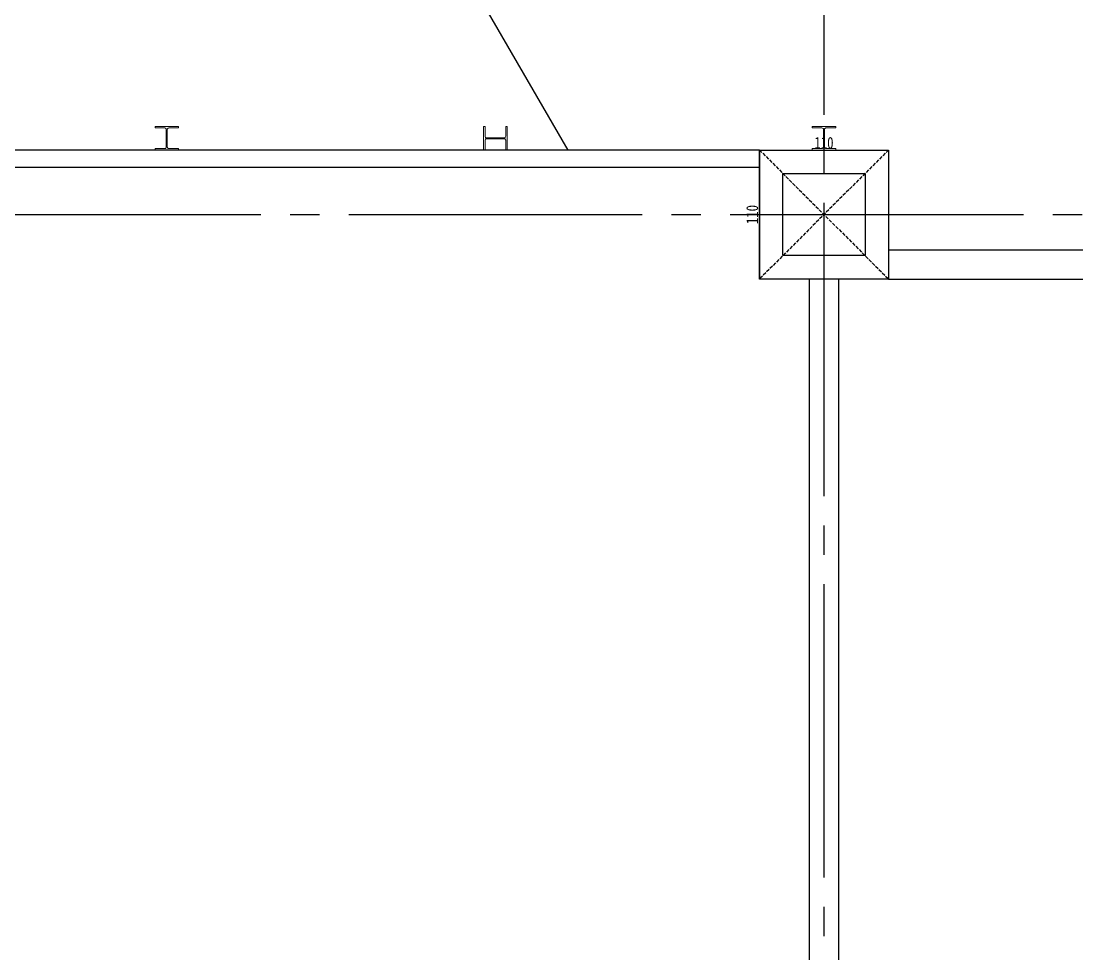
# Model space of a CAD drawing. Extents: x -3080 to 28500, y -1326 to 31609.
# Drawn here: x 19476 to 20376, y 870 to 1665 of the extents above; entities that cross this region are included whole.
import ezdxf

# ---------------------------------------------------------------- set-up
doc = ezdxf.new("R2010")
doc.units = 0
doc.header["$LTSCALE"] = 100
doc.linetypes.add('X-S-FAB-L05$0$COL-CEN-LIN', pattern=[3.25, 2.5, -0.25, 0.25, -0.25])
doc.linetypes.add('X-S-FAB-L05$0$HIDDEN', pattern=[0.4, 0.3, -0.1])
for name, color, linetype in [('0-xref', 8, 'Continuous'), ('X-S-FAB-L05$0$0-stc', 8, 'Continuous'), ('X-S-FAB-L05$0$BEAM', 8, 'Continuous'), ('X-S-FAB-L05$0$BLOCK', 8, 'Continuous'), ('X-S-FAB-L05$0$CCL', 8, 'X-S-FAB-L05$0$COL-CEN-LIN'), ('X-S-FAB-L05$0$COL', 8, 'Continuous'), ('X-S-FAB-L05$0$COL-S', 8, 'Continuous'), ('X-S-FAB-L05$0$WALL-DR', 8, 'Continuous'), ('X-S-FAB-L05$0$WALL-RC', 8, 'Continuous')]:
    doc.layers.add(name, color=color, linetype=linetype)
doc.styles.add('X-S-FAB-L05$0$DIM', font='', dxfattribs={"width": 0.8})
doc.styles.get('X-S-FAB-L05$0$DIM').set_extended_font_data('MingLiU')
doc.dimstyles.new('X-S-FAB-L05$0$JJP_005_defpoint', dxfattribs={"dimtxt": 20, "dimasz": 0.5, "dimexe": 0.5, "dimexo": 0.5, "dimgap": 0.5, "dimtad": 1, "dimdsep": 46, "dimtxsty": 'X-S-FAB-L05$0$DIM', "dimblk": 'X-S-FAB-L05$0$_None', "dimcen": 10, "dimclrd": 256, "dimclre": 256, "dimclrt": 256, "dimadec": 0, "dimazin": 0, "dimtfac": 1, "dimtix": 1, "dimtmove": 2, "dimatfit": 3, "dimldrblk": 'X-S-FAB-L05$0$_None', "dimfxl": 0.5, "dimtolj": 1, "dimtzin": 0, "dimarcsym": 0})

# ---------------------------------------------------------------- blocks, each defined once
blk = doc.blocks.new('*D174')
at = {"layer": 'DefPoints', "lineweight": -2, "transparency": 16777216}
blk.add_line((0, 0), (110, 0), dxfattribs=at)
at = {"layer": 'DefPoints', "color": 0, "transparency": 16777216}
for p in [(0, 0), (110, 0), (110, 0)]:
    blk.add_point(p, dxfattribs=at)
at = {"layer": 'DefPoints', "transparency": 16777216, "insert": (55, 6.07), "char_height": 10, "attachment_point": 5, "style": 'X-S-FAB-L05$0$DIM'}
blk.add_mtext('\\A1;110', dxfattribs=at)
blk = doc.blocks.new('X-S-FAB-L05$0$_None')
blk = doc.blocks.new('*D175')
at = {"layer": 'DefPoints', "lineweight": -2, "transparency": 16777216}
blk.add_line((0, 0), (0, -110), dxfattribs=at)
at = {"layer": 'DefPoints', "color": 0, "transparency": 16777216}
for p in [(0, 0), (0, -110), (0, -110)]:
    blk.add_point(p, dxfattribs=at)
at = {"layer": 'DefPoints', "transparency": 16777216, "insert": (-6.07, -55), "char_height": 10, "attachment_point": 5, "rotation": 90, "style": 'X-S-FAB-L05$0$DIM'}
blk.add_mtext('\\A1;110', dxfattribs=at)
blk = doc.blocks.new('*U64')
blk.add_lwpolyline([(0, 0.5), (4.239, 0.5), (4.547, 0.09), (4.547, 0.3), (4.547, 0.818), (4.789, 0.5, 0.234256), (4.789, 0.5), (9.093, 0.5)], format="xyb")
blk = doc.blocks.new('*U59')
at = {"layer": 'DefPoints', "linetype": 'X-S-FAB-L05$0$HIDDEN', "ltscale": 0.1}
for p, q in [((110, 0), (0, -110)), ((0, 0), (110, -110))]:
    blk.add_line(p, q, dxfattribs=at)
at = {"layer": 'X-S-FAB-L05$0$COL', "ltscale": 0.1}
blk.add_lwpolyline([(0, 0), (110, 0), (110, -110), (0, -110)], close=True, dxfattribs=at)
at = {"layer": 'DefPoints'}
dim = blk.add_linear_dim(base=(110, 0), p1=(0, 0), p2=(110, 0), dimstyle='X-S-FAB-L05$0$JJP_005_defpoint', override={"dimtxt": 10}, dxfattribs=at)
dim.commit()
dim.dimension.update_dxf_attribs({"geometry": '*D174', "text_midpoint": (55, 6.067)})
dim = blk.add_linear_dim(base=(0, -110), p1=(0, 0), p2=(0, -110), angle=90, dimstyle='X-S-FAB-L05$0$JJP_005_defpoint', override={"dimtxt": 10}, dxfattribs=at)
dim.commit()
dim.dimension.update_dxf_attribs({"geometry": '*D175', "text_midpoint": (-6.067, -55)})
blk = doc.blocks.new('X-S-FAB-L05$0$FAB2-L05')
at = {"layer": 'X-S-FAB-L05$0$CCL'}
for p, q in [((-6000, 11005), (-6000, 0)), ((-26880, 2220), (1210, 2220))]:
    blk.add_line(p, q, dxfattribs=at)
at = {"layer": 'X-S-FAB-L05$0$COL-S'}
blk.add_lwpolyline([(-6035, 2255), (-5965, 2255), (-5965, 2185), (-6035, 2185)], close=True, dxfattribs=at)
at = {"layer": 'X-S-FAB-L05$0$BEAM'}
blk.add_blockref('*U59', (-6055, 2275), dxfattribs=at)
blk = doc.blocks.new('X-S-FAB-L05')
at = {"layer": 'X-S-FAB-L05$0$COL-S', "color": 2, "lineweight": 0, "ltscale": 10, "flags": 128}
for points in [[(19590, 1575), (19590, 1573.8), (19598.3, 1573.8, -0.4142136), (19599.6, 1572.5), (19599.6, 1557.5, -0.4142136), (19598.3, 1556.2), (19590, 1556.2), (19590, 1555), (19610, 1555), (19610, 1556.2), (19601.7, 1556.2, -0.4142136), (19600.4, 1557.5), (19600.4, 1572.5, -0.4142136), (19601.7, 1573.8), (19610, 1573.8), (19610, 1575)], [(19890, 1575), (19888.8, 1575), (19888.8, 1566.7, -0.4142136), (19887.5, 1565.4), (19872.5, 1565.4, -0.4142136), (19871.2, 1566.7), (19871.2, 1575), (19870, 1575), (19870, 1555), (19871.2, 1555), (19871.2, 1563.3, -0.4142136), (19872.5, 1564.6), (19887.5, 1564.6, -0.4142136), (19888.8, 1563.3), (19888.8, 1555), (19890, 1555)], [(20150, 1575), (20150, 1573.8), (20158.3, 1573.8, -0.4142136), (20159.6, 1572.5), (20159.6, 1557.5, -0.4142136), (20158.3, 1556.2), (20150, 1556.2), (20150, 1555), (20170, 1555), (20170, 1556.2), (20161.7, 1556.2, -0.4142136), (20160.4, 1557.5), (20160.4, 1572.5, -0.4142136), (20161.7, 1573.8), (20170, 1573.8), (20170, 1575)]]:
    blk.add_lwpolyline(points, format="xyb", close=True, dxfattribs=at)
at = {"layer": 'X-S-FAB-L05$0$COL-S'}
blk.add_lwpolyline([(20125, 1535), (20195, 1535), (20195, 1465), (20125, 1465)], close=True, dxfattribs=at)
at = {"layer": 'X-S-FAB-L05$0$WALL-DR'}
for p, q in [((20105, 1555), (19375, 1555)), ((20105, 1540), (19375, 1540))]:
    blk.add_line(p, q, dxfattribs=at)
at = {"layer": 'X-S-FAB-L05$0$WALL-RC'}
for p, q in [((20215, 1470), (20945, 1470)), ((20147.5, 1445), (20147.5, 55)), ((20172.5, 1445), (20172.5, 55)), ((20215, 1445), (20945, 1445))]:
    blk.add_line(p, q, dxfattribs=at)
at = {"layer": 'X-S-FAB-L05$0$0-stc', "xscale": 40.00000000000001, "yscale": 40.00000000000001, "zscale": 40.00000000000001, "rotation": 299.9999911101247}
blk.add_blockref('*U64', (19742.417, 1860), dxfattribs=at)
at = {"layer": 'X-S-FAB-L05$0$BEAM'}
blk.add_blockref('*U59', (20105, 1555), dxfattribs=at)
at = {"layer": 'X-S-FAB-L05$0$BLOCK'}
blk.add_blockref('X-S-FAB-L05$0$FAB2-L05', (26160, -720), dxfattribs=at)

msp = doc.modelspace()

# ---------------------------------------------------------------- block references
at = {"layer": '0-xref'}
msp.add_blockref('X-S-FAB-L05', (0, 0), dxfattribs=at)

doc.saveas('drawing.dxf')
